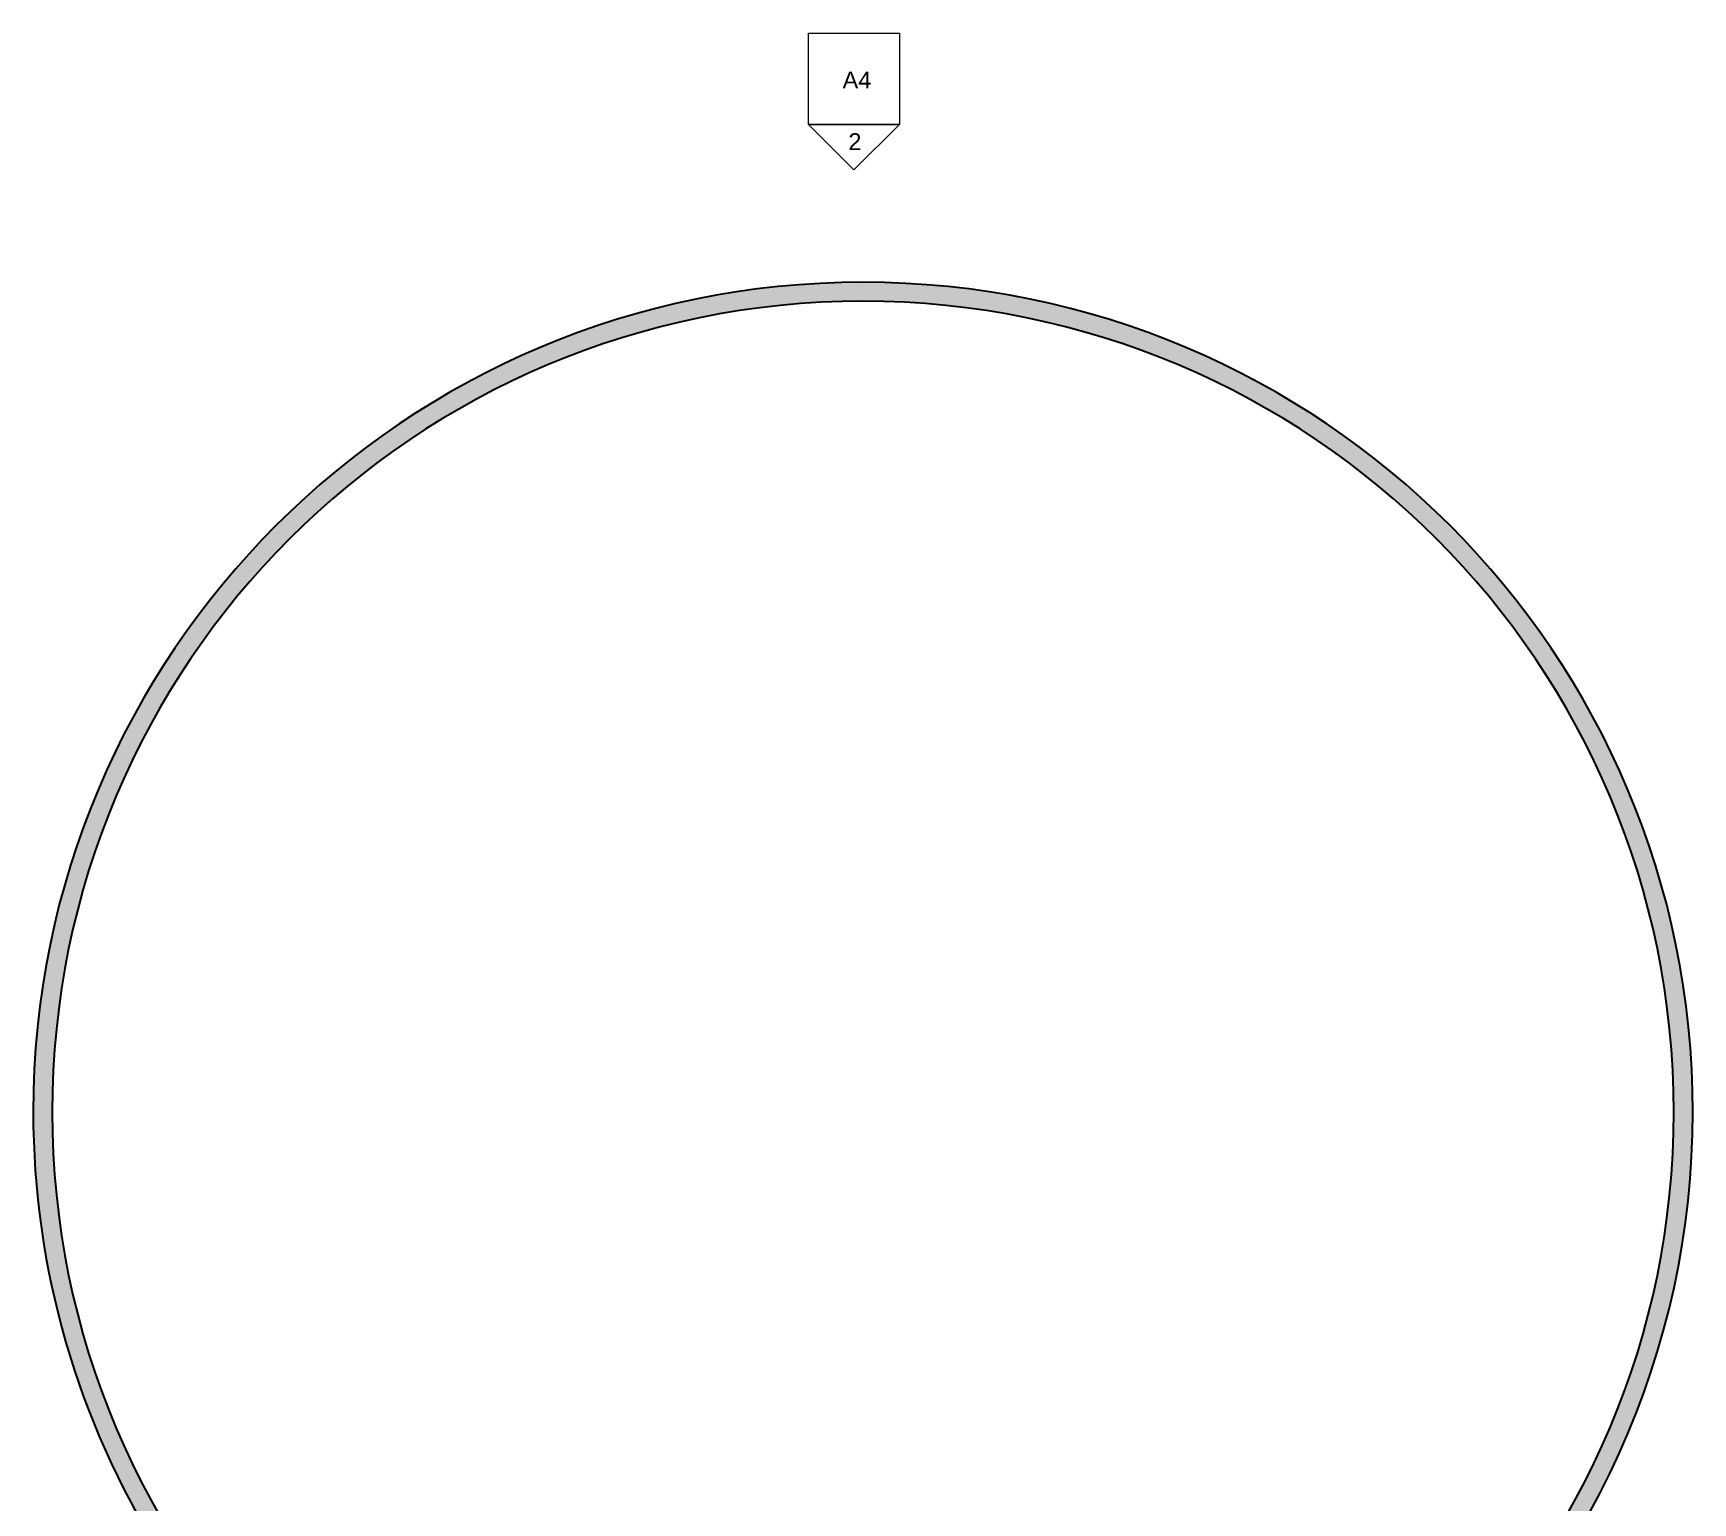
# Model space of a CAD drawing. Header units: inches. Extents: x -870 to 733, y -1250 to 961.
# Drawn here: x -431 to 443, y 187 to 961 of the extents above; entities that cross this region are included whole.
import ezdxf

# ---------------------------------------------------------------- set-up
doc = ezdxf.new("R2010")
doc.units = ezdxf.units.IN
doc.header["$MEASUREMENT"] = 0
for name, color, linetype, lineweight in [('A-ROOF', 132, 'Continuous', 13), ('A-WALL', 113, 'Continuous', 13), ('A-WALL-PATT', 111, 'Continuous', 13), ('G-ANNO-SYMB', 111, 'Continuous', 9)]:
    doc.layers.add(name, color=color, linetype=linetype, lineweight=lineweight)
doc.styles.add('Arial', font='arial.ttf', dxfattribs={"height": 8.851796})

# ---------------------------------------------------------------- blocks, each defined once
blk = doc.blocks.new('Elevation - Detail Number-164347-Level 1')
at = {"layer": 'G-ANNO-SYMB'}
for p, q in [((-0.25, -0.25), (-0.25, 0.25)), ((-0.25, 0.25), (0.25, 0.25)), ((0.25, 0.25), (0.25, -0.25)), ((0.25, -0.25), (-0.25, -0.25))]:
    blk.add_line(p, q, dxfattribs=at)
blk = doc.blocks.new('Elevation - Detail Number-164074-Level 1')
at = {"layer": 'G-ANNO-SYMB'}
for p, q in [((0, 0.25), (-0.25, 0)), ((0.25, 0), (0, 0.25)), ((-0.25, 0), (0.25, 0))]:
    blk.add_line(p, q, dxfattribs=at)

msp = doc.modelspace()

# ---------------------------------------------------------------- hatches: boundary and pattern name
at = {"layer": 'A-WALL-PATT'}
for points in [[(-421.07, 392.95), (-420.82, 407.53), (-420.07, 422.09), (-418.83, 436.62), (-417.09, 451.1), (-414.86, 465.51), (-412.14, 479.83), (-408.93, 494.05), (-405.24, 508.16), (-401.06, 522.13), (-396.42, 535.95), (-391.3, 549.6), (-385.72, 563.07), (-379.68, 576.34), (-373.2, 589.4), (-366.27, 602.23), (-358.91, 614.82), (-351.12, 627.14), (-342.92, 639.2), (-334.31, 650.96), (-325.3, 662.43), (-315.91, 673.58), (-306.14, 684.4), (-296, 694.89), (-285.52, 705.02), (-274.7, 714.79), (-263.54, 724.18), (-252.08, 733.19), (-240.31, 741.8), (-228.26, 750), (-215.93, 757.79), (-203.35, 765.15), (-190.52, 772.08), (-177.46, 778.57), (-164.19, 784.6), (-150.72, 790.18), (-137.06, 795.3), (-123.24, 799.95), (-109.27, 804.12), (-95.17, 807.81), (-80.8, 811.05), (-66.62, 813.75), (-52.21, 815.98), (-37.74, 817.72), (-23.21, 818.96), (-8.65, 819.71), (5.93, 819.95), (20.88, 819.69), (35.07, 818.96), (49.6, 817.72), (64.07, 815.98), (78.48, 813.75), (92.81, 811.02), (107.03, 807.81), (121.13, 804.12), (135.1, 799.95), (148.92, 795.3), (162.58, 790.18), (176.05, 784.6), (189.32, 778.57), (202.38, 772.08), (215.21, 765.15), (227.79, 757.79), (240.12, 750), (252.17, 741.8), (263.94, 733.19), (275.4, 724.18), (286.56, 714.79), (297.38, 705.02), (307.86, 694.89), (318, 684.4), (327.77, 673.58), (337.16, 662.43), (346.17, 650.96), (354.78, 639.2), (362.98, 627.14), (370.77, 614.82), (378.13, 602.23), (385.06, 589.4), (391.54, 576.34), (397.58, 563.07), (403.16, 549.6), (408.28, 535.95), (412.92, 522.13), (417.1, 508.16), (420.79, 494.05), (424, 479.83), (426.72, 465.51), (428.95, 451.1), (430.69, 436.62), (431.93, 422.09), (432.68, 407.53), (432.93, 392.95), (442.93, 392.95), (442.68, 407.71), (441.93, 422.46), (440.69, 437.17), (438.95, 451.82), (436.71, 466.41), (433.98, 480.92), (430.77, 495.33), (427.07, 509.62), (422.89, 523.78), (418.23, 537.78), (413.11, 551.63), (407.51, 565.29), (401.47, 578.75), (394.96, 592.01), (388.02, 605.03), (380.64, 617.82), (372.83, 630.34), (364.6, 642.6), (355.97, 654.57), (346.93, 666.24), (337.51, 677.6), (327.7, 688.64), (317.53, 699.34), (307.01, 709.69), (296.14, 719.68), (284.94, 729.29), (273.42, 738.52), (261.6, 747.36), (249.48, 755.79), (237.09, 763.81), (224.24, 771.51), (211.52, 778.57), (198.38, 785.3), (185.02, 791.57), (171.46, 797.39), (157.7, 802.75), (143.78, 807.64), (129.69, 812.06), (115.47, 816), (101.11, 819.46), (86.66, 822.43), (72.1, 824.92), (57.48, 826.9), (42.79, 828.4), (28.06, 829.39), (13.31, 829.89), (-1.45, 829.89), (-16.2, 829.39), (-30.93, 828.4), (-45.62, 826.9), (-60.24, 824.92), (-74.8, 822.43), (-89.25, 819.46), (-103.6, 816), (-117.83, 812.06), (-131.91, 807.64), (-145.84, 802.75), (-159.6, 797.39), (-173.16, 791.57), (-186.52, 785.3), (-199.66, 778.57), (-212.57, 771.41), (-225.23, 763.81), (-237.62, 755.79), (-249.74, 747.36), (-261.56, 738.52), (-273.08, 729.29), (-284.28, 719.68), (-295.39, 709.45), (-305.67, 699.34), (-315.84, 688.64), (-325.65, 677.6), (-335.07, 666.24), (-344.11, 654.57), (-352.74, 642.6), (-360.97, 630.34), (-368.78, 617.82), (-376.16, 605.03), (-383.1, 592.01), (-389.6, 578.75), (-395.65, 565.29), (-401.25, 551.63), (-406.37, 537.78), (-411.03, 523.78), (-415.21, 509.62), (-418.91, 495.33), (-422.12, 480.92), (-424.85, 466.41), (-427.09, 451.82), (-428.83, 437.17), (-430.07, 422.46), (-430.82, 407.71), (-431.07, 392.95)], [(-56.94, -39.5), (-44.45, -37.54), (-31.91, -36.01), (-19.32, -34.92), (-6.7, -34.26), (5.93, -34.05), (-8.65, -33.8), (-23.21, -33.05), (-37.74, -31.81), (-52.21, -30.07), (-66.62, -27.84), (-80.95, -25.11), (-95.17, -21.9), (-109.27, -18.21), (-123.24, -14.04), (-137.06, -9.39), (-150.72, -4.27), (-164.19, 1.31), (-177.46, 7.34), (-190.52, 13.83), (-203.35, 20.76), (-215.93, 28.12), (-228.26, 35.9), (-240.31, 44.11), (-252.08, 52.72), (-263.54, 61.73), (-274.7, 71.12), (-285.52, 80.89), (-296, 91.02), (-306.14, 101.5), (-315.91, 112.33), (-325.3, 123.48), (-334.99, 135.88), (-342.92, 146.71), (-351.12, 158.77), (-358.91, 171.09), (-366.27, 183.68), (-373.2, 196.51), (-379.68, 209.57), (-385.83, 223.11), (-391.3, 236.31), (-396.42, 249.96), (-401.06, 263.78), (-405.24, 277.75), (-408.93, 291.86), (-412.14, 306.08), (-414.86, 320.4), (-417.09, 334.81), (-418.83, 349.29), (-420.07, 363.82), (-420.82, 378.38), (-421.07, 392.95), (-431.07, 392.95), (-430.83, 378.54), (-430.12, 364.14), (-428.93, 349.77), (-427.27, 335.45), (-425.14, 321.2), (-422.54, 307.02), (-419.47, 292.93), (-415.94, 278.95), (-411.95, 265.1), (-407.5, 251.38), (-402.61, 237.82), (-397.27, 224.43), (-391.49, 211.23), (-385.28, 198.22), (-378.64, 185.42), (-371.59, 172.85), (-364.12, 160.51), (-357.68, 156.03), (-351.48, 151.2), (-345.55, 146.05), (-339.91, 140.59), (-334.57, 134.83), (-329.55, 128.79), (-324.86, 122.49), (-320.18, 115.38), (-316.53, 109.19), (-312.91, 102.22), (-309.57, 94.8), (-306.82, 87.74), (-296.69, 77.69), (-286.23, 67.98), (-275.47, 58.61), (-264.4, 49.6), (-253.04, 40.96), (-241.41, 32.69), (-229.51, 24.8), (-217.36, 17.31), (-204.97, 10.22), (-192.36, 3.53), (-179.54, -2.73), (-166.52, -8.58), (-153.31, -14), (-139.94, -18.98), (-126.41, -23.52), (-112.74, -27.62), (-98.94, -31.28), (-85.03, -34.47), (-71.02, -37.22)], [(68.8, -39.5), (82.72, -37.25), (96.56, -34.54), (110.3, -31.4), (123.94, -27.81), (137.46, -23.78), (150.83, -19.32), (164.06, -14.43), (177.12, -9.12), (190.01, -3.38), (202.7, 2.76), (215.19, 9.31), (227.46, 16.26), (231.95, 22.54), (236.85, 28.51), (242.11, 34.15), (247.73, 39.44), (253.68, 44.36), (259.93, 48.89), (266.46, 53.01), (273.24, 56.7), (280.24, 59.94), (287.44, 62.73), (294.8, 65.05), (305.35, 74.65), (315.58, 84.59), (325.92, 95.35), (335.03, 105.45), (344.24, 116.34), (353.09, 127.53), (361.56, 139), (369.66, 150.74), (377.37, 162.73), (384.69, 174.98), (391.6, 187.45), (398.1, 200.15), (404.18, 213.05), (409.84, 226.14), (415.07, 239.41), (419.86, 252.84), (424.21, 266.43), (428.12, 280.14), (431.57, 293.98), (434.58, 307.92), (437.12, 321.96), (439.21, 336.06), (440.84, 350.23), (442, 364.45), (442.7, 378.69), (442.93, 392.95), (432.93, 392.95), (432.68, 378.38), (431.93, 363.82), (430.69, 349.29), (428.95, 334.81), (426.72, 320.4), (424, 306.08), (420.79, 291.86), (417.1, 277.75), (412.92, 263.78), (408.28, 249.96), (403.16, 236.31), (397.58, 222.84), (391.54, 209.57), (385.06, 196.51), (378.13, 183.68), (370.77, 171.09), (362.98, 158.77), (354.78, 146.71), (346.17, 134.95), (337.16, 123.48), (327.77, 112.33), (318, 101.5), (307.86, 91.02), (297.38, 80.89), (286.56, 71.12), (275.08, 61.47), (263.94, 52.72), (252.17, 44.11), (240.12, 35.9), (227.79, 28.12), (215.21, 20.76), (202.38, 13.83), (189.32, 7.34), (176.05, 1.31), (162.58, -4.27), (148.92, -9.39), (135.1, -14.04), (121.13, -18.21), (107.03, -21.9), (92.81, -25.11), (78.48, -27.84), (64.07, -30.07), (49.6, -31.81), (35.07, -33.05), (20.51, -33.8), (5.93, -34.05), (18.56, -34.26), (31.18, -34.92), (43.77, -36.01), (56.31, -37.54)]]:
    msp.add_hatch(color=256, dxfattribs=at).paths.add_polyline_path(points, flags=0)

# ---------------------------------------------------------------- linework, layer by layer
at = {"layer": 'A-ROOF'}
for start, end in [(181.91314, 182.55049), (357.46298, 358.09666), (183.82628, 184.59088), (355.43336, 356.19327), (185.73945, 186.5584), (353.47623, 354.28984), (187.65263, 188.50163), (351.54326, 352.38635), (189.56582, 190.43382), (349.62127, 350.4828), (191.47904, 192.36006), (347.7052, 348.57919), (193.39228, 194.28274), (345.79267, 346.67549), (195.30554, 196.20311), (343.88245, 344.77171), (197.21882, 198.1219), (341.97379, 342.86782), (199.13213, 200.03956), (340.06625, 340.96382), (201.04546, 201.95639), (338.15955, 339.05967), (202.95883, 203.87258), (336.25347, 337.15537), (334.34789, 335.25087), (204.87224, 205.78828), (206.78568, 207.70359), (332.44269, 333.34614)]:
    msp.add_arc((5.93, 392.95), 437, start, end, dxfattribs=at)
at = {"layer": 'A-WALL', "lineweight": 30}
for radius, start, end in [(437, 0, 180), (427, 0, 180), (437, 180, 212.13419), (427, 180, 270), (427, 270, 360), (437, 311.37885, 360)]:
    msp.add_arc((5.93, 392.95), radius, start, end, dxfattribs=at)

# ---------------------------------------------------------------- block references
at = {"layer": 'G-ANNO-SYMB', "xscale": 95.99999999999994, "yscale": 95.99999999999994, "zscale": 95.99999999999994}
msp.add_blockref('Elevation - Detail Number-164347-Level 1', (1.15, 937.13), dxfattribs=at)
at = {"layer": 'G-ANNO-SYMB', "extrusion": (0, 0, -1), "xscale": 95.99999999999994, "yscale": 95.99999999999994, "zscale": 95.99999999999994, "rotation": 180}
msp.add_blockref('Elevation - Detail Number-164074-Level 1', (-1.15, 913.13), dxfattribs=at)

# ---------------------------------------------------------------- next in the draw order: texts
at = {"layer": 'G-ANNO-SYMB', "attachment_point": 2, "line_spacing_factor": 0.938532, "style": 'Arial', "bg_fill": 3, "box_fill_scale": 1.25, "bg_fill_color": 0, "bg_fill_transparency": 0}
for s, insert, char_height, width in [('A4', (2.75, 940.95), 8.852, 18.036), ('2', (1.67, 908.45), 8.85, 8.208)]:
    msp.add_mtext(s, dxfattribs=dict(at, insert=insert, char_height=char_height, width=width))

doc.saveas('drawing.dxf')
